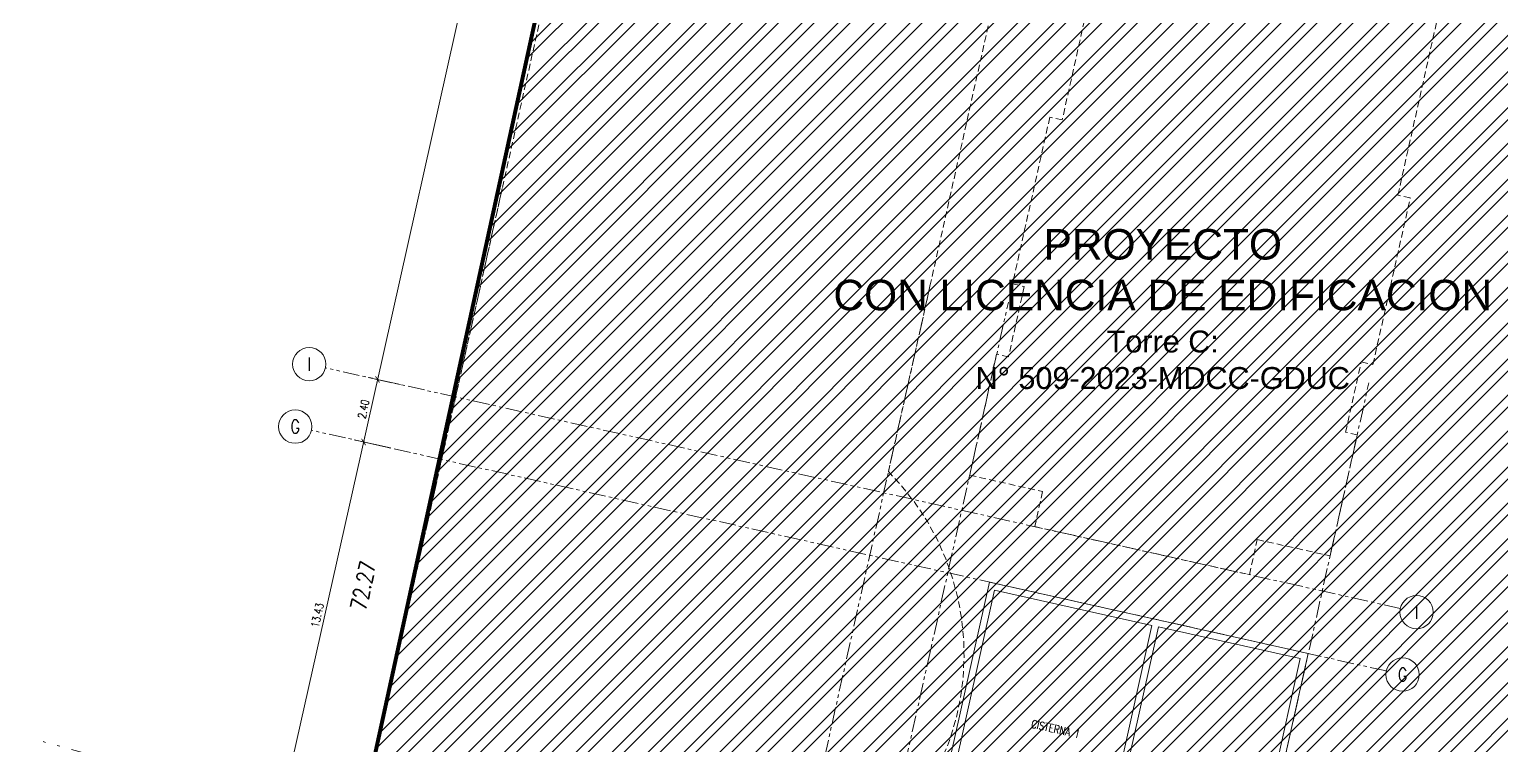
# Model space of a CAD drawing. Header units: inches. Extents: x 0 to 766, y -245 to 236.
# Drawn here: x 18.1 to 73.3, y 89.5 to 116.4 of the extents above; entities that cross this region are included whole.
import ezdxf
from ezdxf.enums import TextEntityAlignment as Align

# ---------------------------------------------------------------- set-up
doc = ezdxf.new("R2010")
doc.units = ezdxf.units.IN
doc.header["$MEASUREMENT"] = 0
for name, pattern in [('ACAD_ISO13W100', [36, 12, -3, 12, -3, 0, -3, 0, -3]), ('HIDDEN', [0.375, 0.25, -0.125]), ('HIDDEN2', [0.1875, 0.125, -0.0625]), ('PHANTOM', [2.5, 1.25, -0.25, 0.25, -0.25, 0.25, -0.25])]:
    doc.linetypes.add(name, pattern=pattern)
doc.layers.get('DEFPOINTS').update_dxf_attribs({"color": 251, "lineweight": 9})
for name, color, linetype, lineweight in [('A_20_Barandas', 251, 'Continuous', 9), ('COTAS-EXTER', 251, 'Continuous', 9), ('DLP_ETAPAS', 251, 'Continuous', 9), ('DLP_HATCH', 251, 'Continuous', 9), ('DLP_MOBILIARIO', 251, 'Continuous', 9), ('DLP_MURO BAJO', 251, 'Continuous', 9), ('DLP_MUROS', 251, 'Continuous', 9), ('DLP_PROYECCIONES', 251, 'HIDDEN', 9), ('DLP_TEXTO AMBIENTE', 251, 'Continuous', 9), ('DLP_TEXTO INDICACIONES', 251, 'Continuous', 9), ('EJES', 251, 'PHANTOM', 9), ('HATCH-PISOS', 251, 'Continuous', 9), ('TITULOS', 251, 'Continuous', 9)]:
    doc.layers.add(name, color=color, linetype=linetype, lineweight=lineweight)
doc.styles.add('R100-200', font='romans.shx', dxfattribs={"width": 0.8, "height": 0.3})
doc.styles.add('ROMANS', font='romans.shx', dxfattribs={"width": 0.8})
doc.styles.get("Standard").update_dxf_attribs({"font": 'arial.ttf'})
doc.styles.add('TXT_COTAS', font='romans.shx', dxfattribs={"width": 0.8})
doc.dimstyles.new('DLP-COTA 200', dxfattribs={"dimtxt": 0.3, "dimasz": 0.2, "dimexe": 0.36, "dimexo": 0.12, "dimgap": 0.12, "dimtad": 1, "dimzin": 0, "dimdsep": 46, "dimtxsty": 'TXT_COTAS', "dimblk": 'ARCHTICK', "dimcen": 0.18, "dimdle": 0.2, "dimclrd": 256, "dimclre": 256, "dimclrt": 2, "dimadec": 0, "dimazin": 0, "dimtfac": 1, "dimtix": 1, "dimtofl": 0, "dimtmove": 2, "dimatfit": 3, "dimfxl": 0.36, "dimtolj": 1, "dimtzin": 0, "dimlwd": 9, "dimlwe": 9, "dimarcsym": 0})

# ---------------------------------------------------------------- blocks, each defined once
blk = doc.blocks.new('*U156')
for p, q in [((0.01000000000002291, 0.9549999999999841), (0.01000000000002291, 1)), ((0.05500000000001261, 0.9549999999999841), (0.01000000000002291, 0.9549999999999841)), ((0.1000000000000001, 0.9649999999999748), (0.05500000000001261, 0.9649999999999748)), ((0.05500000000001261, 0.9549999999999841), (0.05500000000001261, 0.9649999999999748)), ((0.1000000000000001, 0.9649999999999748), (0.1000000000000002, 1)), ((0.0550000000000125, 0.04499999999998749), (0.0100000000000227, 0.04499999999998749)), ((0.0100000000000227, 0.04499999999998749), (0.0100000000000227, 0)), ((0.0550000000000125, 0.04499999999998749), (0.0550000000000125, 0.03499999999999662)), ((0.1, 0.03499999999999662), (0.0550000000000125, 0.03499999999999662)), ((0.1, 0.03499999999999662), (0.1, 0))]:
    blk.add_line(p, q)
blk.add_lwpolyline([(1.029999999999996, 0.06999999999999708), (1.029999999999996, 0.03499999999999638), (0.1, 0.03499999999999662), (0.1, 0.06999999999999731)], close=True)
at = {"color": 7, "linetype": 'HIDDEN2'}
blk.add_arc((0.09946740176722557, 0.033762216361475), 0.9312379359416492, 2.230145855365211, 89.96723111097609, dxfattribs=at)
blk = doc.blocks.new('A$C267C0898')
at = {"color": 4}
for p, q in [((-6.51925802230835e-08, 0.5999996821046807, 6.919739981015027e-08), (-6.426125764846802e-08, -3.179011400789022e-07)), ((-6.51925802230835e-08, 0.5999996821046807, 6.919739981015027e-08), (0.1499999342486262, 0.5999996823666152, 6.919739981015027e-08)), ((0.02499993424862623, 0.5749996821687091, 6.919739981015027e-08), (0.02499993517994881, 0.02499968215124682)), ((0.02499993424862623, 0.5749996821687091, 6.919739981015027e-08), (0.1499999342486262, 0.5749996823724359, 6.919739981015027e-08)), ((0.02499993517994881, 0.02499968215124682), (0.1499999351799488, 0.02499968238407746)), ((-6.426125764846802e-08, -3.179011400789022e-07), (0.1499999351799488, -3.176392056047916e-07))]:
    blk.add_line(p, q, dxfattribs=at)
blk = doc.blocks.new('SOT A')
for p, q in [((-10.6655114502646, -12.31410803180188), (-9.625927466433495, -12.36265618447214)), ((-9.716892543976428, -14.31053333356977), (-9.625927466433495, -12.36265618447214)), ((-9.716892543976428, -14.31053333356977), (-10.76075563917402, -14.26178534701467))]:
    blk.add_line(p, q)
at = {"layer": 'A_20_Barandas'}
for points in [[(-11.07161591024487, -14.74781282246113), (-9.240761326014763, -14.83331318944693), (-9.094772396492772, -11.70718709658831), (-10.49629860880668, -11.70718717947602), (-10.49396361268009, -11.65718683600426), (-9.042382923187688, -11.65718709304929), (-9.193148198071867, -14.88559120055288), (-11.09475900398684, -14.79678653925657)], [(-10.58561092146556, -13.71936474088579), (-10.24063696243684, -13.73547487333417), (-10.20098551583942, -12.88640024140477), (-10.70044120171224, -12.86307586356997), (-10.69810876395786, -12.81313029583544), (-10.14870751003036, -12.83878711145371), (-10.19302383271861, -13.78775287698954), (-10.60875401683734, -13.76833845954388)]]:
    blk.add_lwpolyline(points, dxfattribs=at)
at = {"layer": 'DLP_MURO BAJO'}
for p, q in [((-10.10342726908857, -12.94101103767753), (-10.55293738690671, -12.92001909762621)), ((-10.28825008831336, -13.68319686781615), (-10.25326352062984, -12.93401334993541)), ((-10.26492570978007, -13.18374119419605), (-10.21498014364624, -13.18607363197953)), ((-10.25326351911644, -12.93401335831732), (-10.20331795333186, -12.9363457961008)), ((-10.1650345759117, -13.188406069763), (-9.166123253002297, -13.23505482636392)), ((-10.15337238559732, -12.93867823388427), (-9.154461055673892, -12.98532699048519)), ((-9.116177685296861, -13.2373872641474), (-9.066232079960173, -13.23971970379353)), ((-9.10451548799756, -12.98765942826867), (-9.054569890227867, -12.9899918679148)), ((-10.58792395319324, -13.6692026052624), (-10.13841383575345, -13.69019453413785)), ((-10.28825008842978, -13.68319687061012), (-10.23830452447874, -13.6855293083936)), ((-10.27658789578709, -13.43346903193742), (-10.22664233401883, -13.4358014697209)), ((-10.1883589568024, -13.68786174617708), (-9.189447648066562, -13.73451050650328)), ((-10.1766967663134, -13.43813390750438), (-9.177785450505326, -13.48478266503662)), ((-9.13950208039023, -13.73684294428676), (-9.089556458959123, -13.73917538486421)), ((-9.127839882770786, -13.48711510375142), (-9.07789426992531, -13.48944754339755)), ((-10.86611756173079, -14.26709123793989), (-10.88896541867871, -14.75634290464222)), ((-10.89129785669502, -14.80628847237676), (-10.89363029471133, -14.8562340401113))]:
    blk.add_line(p, q, dxfattribs=at)
for points, elevation in [([(-10.55293737666216, -12.92001909855753), (-10.49162864370737, -11.6071870746091)], -5.128884631597233e-10), ([(-10.29854466175311, -12.83179015107453), (-10.24602615123149, -11.70718718972057)], -5.128884631597233e-10), ([(-10.24369117114111, -11.65718718990684), (-10.24135618662694, -11.6071870950982)], -5.128884631597233e-10), ([(-10.30320953810588, -12.93168128840625), (-10.30087709988584, -12.88173571880907)], -5.128884631597233e-10), ([(-10.6392375882715, -14.76800511963665), (-10.59258882162976, -13.76909374631941)], -5.128884631597233e-10), ([(-10.38950975096668, -14.77966733556241), (-10.34286098275334, -13.78075592685491)], -1.034554871147399e-09), ([(-10.34052854444599, -13.73081035912037), (-10.3381961066043, -13.68086480069906)], -1.034554871147399e-09), ([(-10.64390246383846, -14.86789623368531), (-10.64157002660795, -14.81795068830252)], -5.128884631597233e-10), ([(-10.39417462528218, -14.87955842260271), (-10.39184218930313, -14.82961290422827)], -1.034554871147399e-09)]:
    blk.add_lwpolyline(points, dxfattribs=dict(at, elevation=elevation))
at = {"layer": 'DLP_MUROS'}
for p, q in [((-12.24999854582711, 2.114102244377136e-07), (-12.24999902618583, -11.40718693099916)), ((0, 0), (-12.24999854582711, 2.114102244377136e-07)), ((6.934074917808175e-06, -13.49012490455061), (0, 0)), ((-11.9999985563918, -0.2499997932463884), (-11.99999891381594, -8.74010585527867)), ((-5.949431557353819, -0.2499998984858394), (-11.9999985563918, -0.2499997932463884)), ((-5.949431561573874, -8.740106108598411), (-5.949431557382923, -0.2499998984858394)), ((-0.2499998722050805, -0.2499999972060323), (-5.699431557412026, -0.2499999031424522)), ((-5.699431561602978, -8.74010611884296), (-5.699431557412026, -0.2499999031424522)), ((-0.2499955316015985, -8.740106348879635), (-0.2499998722050805, -0.2499999972060323)), ((-11.99999891384505, -8.740105856209993), (-5.949431561573874, -8.740106110461056)), ((-5.699431561573874, -8.740106119774282), (-0.2499955316598061, -8.74010635074228)), ((-11.99999892435153, -8.99010585527867), (-11.99999903293792, -11.60718695260584)), ((-11.99999892438063, -8.990105856209993), (-8.982828986481763, -8.990105968900025)), ((-8.982828986481763, -8.990105968900025), (-8.982828991574934, -10.45718701649457)), ((-8.83282898645848, -8.990105976350605), (-0.2499954038648866, -8.99010635074228)), ((-8.83282898645848, -8.990105976350605), (-8.832828991522547, -10.45718700904399)), ((-0.2499932309729047, -13.24012490455061), (-0.249995403806679, -8.990106351673603)), ((-8.832829037564807, -10.45718700997531), (-8.982828991604038, -10.45718701742589)), ((-13.30267988276319, -14.99400486331433), (-13.13517676884658, -11.40718686021864)), ((-13.13517676884658, -11.40718686021864), (-12.24999902618583, -11.40718693099916)), ((-8.832825285731815, -11.45718700811267), (-10.99999903450953, -11.45718708261847)), ((-10.99999902740819, -11.60718720965087), (-10.99999903450953, -11.45718708261847)), ((-8.832825285731815, -11.45718700811267), (-8.900068492948776, -12.89709810167551)), ((-13.09123541286681, -14.75360680557787), (-12.94429873090121, -11.60718687810004)), ((-12.94429873090121, -11.60718687810004), (-11.99999903293792, -11.60718695260584)), ((-8.989993697381578, -11.60718709044158), (-10.99999902740819, -11.60718720965087)), ((-8.989993697381578, -11.60718709044158), (-9.14553508721292, -14.93786957766861)), ((-6.75240954022361, -12.99739299960546), (-8.900068492948776, -12.89709810167551)), ((-8.811839536880143, -13.15149082336575), (-8.895807225169847, -14.94953126274049)), ((-7.013799103850033, -13.23545866925269), (-8.811839536880143, -13.15149082336575)), ((-7.09776679429342, -15.03349910862744), (-7.013799103850033, -13.23545866925269)), ((-6.75240954022361, -12.99739299960546), (-6.763745033479593, -13.24012490548915)), ((-6.763745033479593, -13.24012490548915), (-0.2499932309729047, -13.24012490455061)), ((-6.77541994400064, -13.49012490455061), (-6.859701811176238, -15.2948896265912)), ((-6.77541994400064, -13.49012490455061), (6.934074917808175e-06, -13.49012490455061)), ((-9.14553508721292, -14.93786957766861), (-13.09123541333247, -14.75360680371523)), ((-6.859701811176238, -15.2948896265912), (-13.30267988276319, -14.99400486331433)), ((-8.895807225169847, -14.94953126274049), (-7.09776679429342, -15.03349910862744))]:
    blk.add_line(p, q, dxfattribs=at)
at = {"layer": 'DLP_PROYECCIONES'}
for p, q in [((-7.949431561573874, -8.990106115117669), (-7.949431561573874, -8.740106117911637)), ((-6.949431561573874, -8.990106115117669), (-6.949431561573874, -8.740106117911637)), ((-4.699431561602978, -8.990106116048992), (-4.699431561602978, -8.74010611884296)), ((-3.699431561602978, -8.990106116048992), (-3.699431561602978, -8.74010611884296)), ((-6.949431561573874, -8.855106116272509), (-7.949431561573874, -8.855106116272509)), ((-6.949431561573874, -8.875106115825474), (-7.949431561573874, -8.875106115825474)), ((-3.699431561602978, -8.855106117203832), (-4.699431561602978, -8.855106117203832)), ((-3.699431561602978, -8.875106116756797), (-4.699431561602978, -8.875106116756797)), ((-8.982832741807215, -11.45718700997531), (-8.98283274366986, -10.45718700997531)), ((-8.832829035702161, -11.45718700904399), (-8.832829037564807, -10.45718700997531)), ((-10.99999902764102, -11.45718708075583), (-11.9999990267097, -11.45718708261847)), ((-10.99999902764102, -11.60718699265271), (-11.9999990267097, -11.60718699451536)), ((-11.81323875684757, -13.11143598053604), (-13.01193238643464, -13.05545746628195)), ((-10.55293738690671, -12.92001909762621), (-13.00027019670233, -12.80572963133454)), ((-10.30320954008494, -12.93168128840625), (-11.83656313747633, -13.61089165695012)), ((-11.80157656990923, -12.86170814372599), (-10.3381961066043, -13.68086478300393)), ((-10.30320954008494, -12.93168128840625), (-10.3381961066043, -13.68086478300393)), ((-10.58792395319324, -13.6692026052624), (-13.03525676729623, -13.55491314828396)), ((-11.82490095042158, -13.3611638173461), (-13.02359457628336, -13.30518530588597)), ((-11.83656313747633, -13.61089165695012), (-11.89254164963495, -14.8095852797851)), ((-11.58683529892005, -13.62255384679884), (-11.64281381119508, -14.82124747056514)), ((-11.33710745943245, -13.63421603664756), (-11.39308597170748, -14.83290966041386)), ((-11.08737962006126, -13.64587822649628), (-11.14335813221987, -14.84457185026258)), ((-10.8376517824363, -13.657540416345), (-10.86611756173079, -14.26709123793989))]:
    blk.add_line(p, q, dxfattribs=at)
at = {"layer": 'DLP_PROYECCIONES', "linetype": 'Continuous'}
for p, q in [((-8.895807311288081, -14.94953125715256), (-7.013799099135213, -13.23545859847218)), ((-8.811839536880143, -13.15149082336575), (-7.097766873892397, -15.03349903039634))]:
    blk.add_line(p, q, dxfattribs=at)
at = {"layer": 'DLP_PROYECCIONES', "elevation": -5.128884631597233e-10}
for points in [[(-11.83656313747633, -13.61089165695012), (-11.74299092774163, -11.6071869712323)], [(-11.55184872774407, -12.8733703373), (-11.49271847264026, -11.60718699172139)], [(-11.30212089209817, -12.88503252808005), (-11.24244601716055, -11.60718701221049)], [(-11.05239305470604, -12.89669472072273), (-10.99217355798464, -11.60718703363091)], [(-10.80266521521844, -12.90835691150278), (-10.74190109796473, -11.60718705412)]]:
    blk.add_lwpolyline(points, dxfattribs=at)
at = {"layer": 'DLP_PROYECCIONES', "linetype": 'Continuous', "const_width": 0.009999999999999998, "elevation": -2.445680511005121e-07}
for points in [[(-10.60899160604458, -12.35178608261049), (-10.73385548416991, -12.34595406893641)], [(-10.60572562424932, -12.28186247125268), (-10.73058949375991, -12.27603023033589)]]:
    blk.add_lwpolyline(points, dxfattribs=at)
at = {"layer": 'DLP_PROYECCIONES', "linetype": 'Continuous', "elevation": -5.128884631597233e-10}
for points in [[(-10.61241355584934, -13.66805893275887), (-10.86876784416381, -14.21053704246879), (-10.7545111750951, -14.31983212195337), (-11.02575022459496, -14.19165498483926), (-10.91149355529342, -14.30095006152987), (-11.16784783359617, -14.84342817682773)], [(-10.56246804387774, -13.67039148230106), (-10.81882227596361, -14.21286948397756), (-10.70456560375169, -14.32216455880553), (-10.97580465325154, -14.19398742169142), (-10.86154798767529, -14.30328249931335), (-11.11790221428964, -14.8457605028525)]]:
    blk.add_lwpolyline(points, dxfattribs=at)
at = {"layer": 'DLP_PROYECCIONES', "linetype": 'Continuous', "const_width": 0.025}
blk.add_lwpolyline([(-10.08847253335989, -14.42409297265112), (-10.15755839212216, -14.29572990629822), (-10.07680829157471, -14.17436535656452)], dxfattribs=at)
at = {"layer": 'DLP_PROYECCIONES', "linetype": 'Continuous'}
for centre in [(-10.52494811906945, -12.32067228667438), (-10.27522027760278, -12.33233447186649), (-9.6655788939388, -13.21173044852912), (-9.653916704206495, -12.96200261265039), (-9.688903273752658, -13.71118612773716), (-9.677241082856199, -13.46145828720182), (-10.61591320473235, -14.2685494273901, -2.445680511005121e-07), (-10.36618536361493, -14.28021162282676, -2.445680511005121e-07)]:
    blk.add_circle(centre, 0.03125, dxfattribs=at)
at = {"extrusion": (-6.919740174280701e-07, -5.403602499659323e-07, 0.9999999999996146), "rotation": 89.99999990725895}
for p in [(-7.149431879310364, -9.140105980444467, 9.80511683460612e-06), (-3.899431879252934, -9.140105977651714, 7.556201279079398e-06)]:
    blk.add_blockref('A$C267C0898', p, dxfattribs=at)
at = {"layer": 'DLP_MOBILIARIO', "xscale": -1}
blk.add_blockref('*U156', (-8.822825285722502, -11.45718700811267), dxfattribs=at)
at = {"layer": 'DLP_MOBILIARIO', "xscale": -1, "rotation": 270.0000000486467}
blk.add_blockref('*U156', (-11.99999903378193, -11.61718699429184), dxfattribs=at)
at = {"layer": 'DLP_TEXTO INDICACIONES', "color": 2, "style": 'TXT_COTAS', "width": 0.8}
for s, p in [('1', (-10.50059979895013, -12.23784561268985)), ('2', (-10.25087196051027, -12.2495078034699))]:
    blk.add_text(s, height=0.11, rotation=357.3262550854581, dxfattribs=at).set_placement(p)
for s, p in [('4', (-9.775552833016263, -13.35334694758058, -1.025776926319447e-09)), ('3', (-9.763890642148908, -13.10361911263317)), ('6', (-9.79887721023988, -13.85280262678862)), ('5', (-9.787215020798612, -13.6030747871846)), ('8', (-10.69099728704896, -14.1974950004369, -1.025776926319447e-09)), ('7', (-10.44126944622258, -14.20915720146149, -2.450809395636718e-07))]:
    blk.add_text(s, height=0.11, rotation=357.3262550854581, dxfattribs=at).set_placement(p, align=Align.RIGHT)
blk = doc.blocks.new('ETAPAS_EL-ROSARIO-01')
at = {"layer": 'DLP_HATCH'}
h = blk.add_hatch(dxfattribs=at)
h.set_pattern_fill('NET', color=8, scale=0.5, angle=30)
h.set_pattern_definition([(29.99999999999999, (-226598.6886320594, -8188115.858783023), (-0.7937499999999998, 1.374815328507796), []), (120, (-226598.6886320594, -8188115.858783023), (-1.374815328507796, -0.7937499999999997), [])])
edge = h.paths.add_edge_path()
edge.add_line((-5.119257558631944, -39.38055419642478), (-2.145317182556028, -34.362713820301))
edge.add_line((-2.145317182556028, -34.362713820301), (-0.7240417564753443, -35.17092017363757))
edge.add_line((-0.7240417564753443, -35.17092017363757), (6.173584206553642, -23.15930621977895))
edge.add_line((6.173584206553642, -23.15930621977895), (4.372489723959006, -12.48715165443718))
edge.add_line((4.372489723959006, -12.48715165443718), (3.084003503667191, -7.412719970569015))
edge.add_line((3.084003503667191, -7.412719970569015), (0.6028502009867225, -1.453054812736809))
edge.add_line((0.6028502009867225, -1.453054812736809), (-26.05888872095966, -11.4215807216242))
edge.add_line((-26.05888872095966, -11.4215807216242), (-38.30667500055279, -6.003316828981042))
edge.add_line((-38.30667500055279, -6.003316828981042), (-39.01143954624422, -15.82896352373064))
edge.add_line((-39.01143954624422, -15.82896352373064), (-41.04641557997093, -27.65982411149889))
edge.add_arc((-46.95957980857929, -26.64272587094456), 6.000000002119358, 309.9255506769823, 350.2402988185339, ccw=False)
edge.add_line((-43.10882972707623, -31.24400002416223), (-48.93134561294573, -36.11679237801582))
edge.add_line((-48.93134561294573, -36.11679237801582), (-63.58545379701536, -32.11002549156547))
edge.add_line((-63.58545379701536, -32.11002549156547), (-61.2715167705901, -23.64699377864599))
edge.add_line((-61.2715167705901, -23.64699377864599), (-60.8656602006231, -17.4209560174495))
edge.add_line((-60.8656602006231, -17.4209560174495), (-71.96898017692729, -14.997259397991))
edge.add_line((-71.96898017692729, -14.997259397991), (-72.46370098288753, -16.80662044230849))
edge.add_line((-72.46370098288753, -16.80662044230849), (-97.98786569951335, -9.828191481530666))
edge.add_line((-97.98786569951335, -9.828191481530666), (-103.8112985943153, -36.55343463178724))
edge.add_line((-103.8112985943153, -36.55343463178724), (-110.35362560043, -66.42470536567271))
edge.add_line((-110.35362560043, -66.42470536567271), (-53.61793261306593, -81.61772925034165))
edge.add_line((-53.61793261306593, -81.61772925034165), (-44.92496922399732, -72.72020544484258))
edge.add_line((-44.92496922399732, -72.72020544484258), (-5.119257558631944, -39.38055419642478))
at = {"linetype": 'ACAD_ISO13W100', "ltscale": 0.15, "elevation": -8.087886271823663e-07}
blk.add_lwpolyline([(-88.39156818282208, 34.18688553199172), (-103.8049209657183, -36.42407381720841), (-107.3674373871472, -52.74451406765729), (-110.35362560043, -66.42470536567271), (-53.61793270430644, -81.61772922612727), (-44.92496922399732, -72.72020544484258), (-17.92491594699095, -50.09877426270396), (-5.119343684928026, -39.38062628358603), (-2.145338432019344, -34.36270173639059), (-0.7240519718325231, -35.17093796283007), (6.173584206553642, -23.15930621977895), (4.372488884022459, -12.4871483463794), (3.084003503667191, -7.412719970569015), (-20.06412463649758, 48.18847669754177)], dxfattribs=at)
at = {"linetype": 'ACAD_ISO13W100', "ltscale": 0.15, "const_width": 0.15, "elevation": -8.087886271823663e-07}
blk.add_lwpolyline([(-17.79758207837585, -50.02580895740539), (-35.14378486876376, -29.11060307174921), (-27.54945914333803, -11.97888832725585), (0.6028502009867225, -1.453054812736809), (-20.06412463993183, 48.18847670312971), (-17.84282598816208, 53.21996081061661), (-6.512398381571984, 82.8258961988613), (-7.18100099437288, 89.79389236401767), (-15.58794605117873, 100.9314389722422), (-42.71300540849916, 107.0013388758525, -1.022579680442981), (-57.86327895277645, 119.7415829747915), (-64.52636484088725, 119.3852506931871), (-69.5259535460209, 119.3211201196536), (-71.93822160441778, 108.5888807056472), (-78.10903454464278, 81.2773251356557), (-88.39156818282208, 34.18688553199172), (-103.8049202616967, -36.42407059203833), (-97.64062220740016, -37.72534049209207), (-101.9013523058675, -57.24440581165254), (-45.01023828386678, -72.79973820783198)], format="xyb", close=True, dxfattribs=at)
at = {"linetype": 'ACAD_ISO13W100', "ltscale": 0.15}
blk.add_lwpolyline([(8.322537324856967, 1.433249838650227), (-26.05888872095966, -11.4215807216242), (-38.30667500055279, -6.003316828981042), (-39.01143954624422, -15.82896352373064), (-41.04641557997093, -27.65982411149889, -0.1777433715196542), (-43.10882972707623, -31.24400002416223), (-48.93134561294573, -36.11679237801582), (-63.58545379701536, -32.11002549156547), (-61.2715167705901, -23.64699377864599), (-60.8656602006231, -17.4209560174495), (-71.96898017692729, -14.997259397991), (-72.46370098288753, -16.80662044230849), (-109.9024071195745, -6.570698751136661)], format="xyb", dxfattribs=at)
at = {"layer": 'COTAS-EXTER', "color": 2, "insert": (-97.84252265482792, -0.7378417383879423, -8.087886271823663e-07), "char_height": 0.6, "attachment_point": 5, "rotation": 77.68631044759134, "style": 'TXT_COTAS'}
blk.add_mtext('\\A1;72.27', dxfattribs=at)
blk = doc.blocks.new('_ArchTick')
at = {"color": 0, "linetype": 'ByBlock', "const_width": 0.15}
blk.add_lwpolyline([(-0.5, -0.5), (0.5, 0.5)], dxfattribs=at)
blk = doc.blocks.new('*D243')
at = {"layer": 'COTAS-EXTER', "lineweight": 9, "transparency": 16777216}
for p, q in [((-48.46617740369017, -10.93578549741025), (-47.85451132442618, -8.203183772455436)), ((-47.03946297006159, -8.590573554253737), (-48.24950483973084, -8.319717556686772)), ((-47.4148730678874, -10.96616044952587), (-48.77379700216074, -10.66197866287758))]:
    blk.add_line(p, q, dxfattribs=at)
at = {"layer": 'DEFPOINTS', "color": 0, "transparency": 16777216}
for p in [(-47.89819828284323, -8.398354081837443), (-46.92236078443239, -8.61678572930396, -5.861693352926522e-08), (-47.2977708822582, -10.99237262457609, -3.964306373878847e-07)]:
    blk.add_point(p, dxfattribs=at)
at = {"layer": 'COTAS-EXTER', "lineweight": 9, "transparency": 16777216, "xscale": 0.2, "yscale": 0.2, "zscale": 0.2}
for p, rotation in [((-47.89819828284323, -8.398354081837443), 77.38288257497175), ((-48.42249044527313, -10.74061518802825), 257.3828825749717)]:
    blk.add_blockref('_ArchTick', p, dxfattribs=dict(at, rotation=rotation))
at = {"layer": 'COTAS-EXTER', "color": 2, "transparency": 16777216, "insert": (-48.42382428172389, -9.510507241069842), "char_height": 0.3, "attachment_point": 5, "rotation": 77.38288257497173, "style": 'TXT_COTAS'}
blk.add_mtext('\\A1;2.40', dxfattribs=at)
blk = doc.blocks.new('*D237')
at = {"layer": 'COTAS-EXTER', "lineweight": 9, "transparency": 16777216}
for p, q in [((-47.94199702839495, -8.59349936876639), (-36.92197450668112, 40.63815426177589)), ((-34.15480299292657, 39.81380086825177), (-37.31696802198577, 40.52162047754456)), ((-47.03946297006159, -8.590573554253737), (-48.24961662686552, -8.319692534233715))]:
    blk.add_line(p, q, dxfattribs=at)
at = {"layer": 'DEFPOINTS', "color": 0, "transparency": 16777216}
for p in [(-36.96566146509817, 40.44298395239389), (-34.03770080729737, 39.78758869320154, -1.982211870199535e-07), (-46.92236078443239, -8.61678572930396, 1.0071765407667e-07)]:
    blk.add_point(p, dxfattribs=at)
at = {"layer": 'COTAS-EXTER', "lineweight": 9, "transparency": 16777216, "xscale": 0.2, "yscale": 0.2, "zscale": 0.2}
for p, rotation in [((-36.96566146509817, 40.44298395239389), 77.38288257497175), ((-47.89831006997792, -8.398329059384386), 257.3828825749717)]:
    blk.add_blockref('_ArchTick', p, dxfattribs=dict(at, rotation=rotation))
at = {"layer": 'COTAS-EXTER', "color": 2, "transparency": 16777216, "insert": (-42.69546568520375, 16.08130484036775), "char_height": 0.3, "attachment_point": 5, "rotation": 77.38288257497173, "style": 'TXT_COTAS'}
blk.add_mtext('\\A1;50.05', dxfattribs=at)
blk = doc.blocks.new('*D241')
at = {"layer": 'COTAS-EXTER', "lineweight": 9, "transparency": 16777216}
for p, q in [((-51.4002919634027, -24.04386322436052), (-48.37880348616259, -10.54544488020039)), ((-47.56375513227367, -10.93283466189221), (-48.77379700146724, -10.66197866443172)), ((-50.24471272849887, -24.09757908931986), (-51.70791156187327, -23.77005638982784))]:
    blk.add_line(p, q, dxfattribs=at)
at = {"layer": 'DEFPOINTS', "color": 0, "transparency": 16777216}
for p in [(-48.42249044457963, -10.74061518958239), (-47.44665294664447, -10.95904683694243, -5.861693352926522e-08), (-50.12761054286967, -24.12379126437008, -1.593345876059353e-07)]:
    blk.add_point(p, dxfattribs=at)
at = {"layer": 'COTAS-EXTER', "lineweight": 9, "transparency": 16777216, "xscale": 0.2, "yscale": 0.2, "zscale": 0.2}
for p, rotation in [((-48.42249044457963, -10.74061518958239), 77.38288257497175), ((-51.35660500498566, -23.84869291497851), 257.3828825749717)]:
    blk.add_blockref('_ArchTick', p, dxfattribs=dict(at, rotation=rotation))
at = {"layer": 'COTAS-EXTER', "color": 2, "transparency": 16777216, "insert": (-50.15302764244836, -17.23567665841745), "char_height": 0.3, "attachment_point": 5, "rotation": 77.38288257497173, "style": 'TXT_COTAS'}
blk.add_mtext('\\A1;13.43', dxfattribs=at)
blk = doc.blocks.new('COTASYEJES')
at = {"layer": 'EJES', "ltscale": 0.5}
for p, q in [((-43.22312994877575, -1.246853997930884, -7.967930746542767e-08), (-49.8340955566382, -30.78028787113726)), ((-27.17034793071798, -4.840111535042524, 1.47014816653891e-07), (-33.78131353858043, -34.3735454082489, 2.266941241195075e-07)), ((-30.85385490613407, -35.02882848214358, -3.726943398050152e-07), (-24.24290909801493, -5.495390175841749, -3.726943398050152e-07)), ((-9.547059440694284, -16.98288015834987), (-49.84990933962399, -7.961482713930309, 1.593345876059353e-07)), ((-17.33803790670936, -38.05421148147434, -3.726943398050152e-07), (-10.72709209867753, -8.520773175172508, -3.726943398050152e-07)), ((-10.07139857721631, -19.32513075042516, -3.842681066212834e-07), (-50.37421696999809, -10.30374035798013, -2.249335190153481e-07))]:
    blk.add_line(p, q, dxfattribs=at)
at = {"layer": 'EJES', "linetype": 'Continuous'}
for centre in [(-50.4598165563948, -7.824960968457162, 1.593345876059353e-07), (-50.9841241867689, -10.16721861250699, -2.249335190153481e-07), (-8.937152223923476, -17.11940190382302), (-9.461491360445507, -19.46165249589831, -3.842681066212834e-07)]:
    blk.add_circle(centre, 0.6249999999999999, dxfattribs=at)
at = {"layer": 'EJES', "color": 1, "linetype": 'Continuous', "style": 'ROMANS', "width": 0.8}
for s, p in [('I', (-50.4598165563948, -7.824960968457162, 1.593345876059353e-07)), ('G', (-50.9841241867689, -10.16721861250699, -2.249335190153481e-07)), ('I', (-8.937152223923476, -17.11940190382302)), ('G', (-9.461491360445507, -19.46165249589831, -3.842681066212834e-07))]:
    blk.add_text(s, height=0.4999999999999999, dxfattribs=at).set_placement(p, align=Align.MIDDLE_CENTER)
at = {"layer": 'COTAS-EXTER', "color": 1}
for base, p1, p2, picture, middle in [((-36.96566146509817, 40.44298395239389), (-46.92236078443239, -8.616785729303956, 1.0071765407667e-07), (-34.03770080729737, 39.78758869320154, -1.982211870199535e-07), '*D237', (-42.69546568520375, 16.08130484036775)), ((-47.89819828287209, -8.39835408174055, 1.593345876061256e-07), (-47.29777088225819, -10.99237262457609, -2.370960497819494e-07), (-46.92236078443239, -8.616785729303956, 1.0071765407667e-07), '*D243', (-48.42382428172389, -9.510507241069842, 1.593345876059353e-07)), ((-48.42249044457963, -10.74061518958239, 3.186691752118705e-07), (-50.12761054286966, -24.12379126437008, 1.593345876059353e-07), (-47.44665294664446, -10.95904683694243, 2.600522416826053e-07), '*D241', (-50.15302764244836, -17.23567665841745, 3.186691752118705e-07))]:
    dim = blk.add_linear_dim(base=base, p1=p1, p2=p2, angle=257.3828825749717, dimstyle='DLP-COTA 200', dxfattribs=at)
    dim.commit()
    dim.dimension.update_dxf_attribs({"geometry": picture, "text_midpoint": middle})

msp = doc.modelspace()

# ---------------------------------------------------------------- hatches: boundary and pattern name
at = {"layer": 'HATCH-PISOS'}
h = msp.add_hatch(dxfattribs=at)
h.set_pattern_fill('ANSI32', color=8, scale=0.1)
h.set_pattern_definition([(45, (-226320.2287341499, -8188019.603450044), (-0.6735192090801867, 0.6735192090801867), []), (45, (-226319.7797211499, -8188019.603450044), (-0.6735192090801867, 0.6735192090801867), [])])
edge = h.paths.add_edge_path()
edge.add_line((30.47203221066798, 86.42714150071612), (55.99607912534907, 79.44828169800809))
edge.add_line((55.99607912534907, 79.44828169800809), (56.49088761457301, 81.25808015566787))
edge.add_line((56.49088761457301, 81.25808015566787), (67.59423770894705, 78.83437696200332))
edge.add_line((67.59423770894705, 78.83437696200332), (67.18838113898005, 72.60833920080682))
edge.add_line((67.18838113898005, 72.60833920080682), (64.87439892361931, 64.14531984374395))
edge.add_line((64.87439892361931, 64.14531984374395), (79.52855229662441, 60.138540601437))
edge.add_line((79.52855229662441, 60.138540601437), (85.35109918686271, 65.01135890193751))
edge.add_arc((81.50041979355328, 69.61254859220682), 5.999889861980675, 309.9255506609821, 350.2406849119168)
edge.add_line((87.41348232959922, 68.59550886795392), (89.44845836332593, 80.42636945572218))
edge.add_line((89.44845836332593, 80.42636945572218), (90.15322290901736, 90.25201615047177))
edge.add_line((90.15322290901736, 90.25201615047177), (102.4010091886105, 84.83375225782862))
edge.add_line((102.4010091886105, 84.83375225782862), (129.0627481105569, 94.80227816671601))
edge.add_line((129.0627481105569, 94.80227816671601), (108.3957732696383, 144.4438096825825))
edge.add_line((108.3957732696383, 144.4438096825825), (77.22077129847662, 142.8381964211213))
edge.add_line((77.22077129847662, 142.8381964211213), (74.4883621971187, 143.4497031672718))
edge.add_line((74.4883621971187, 143.4497031672718), (74.78319588477666, 144.7671150500747))
edge.add_line((74.78319588477666, 144.7671150500747), (66.73234760920809, 146.5688760002004))
edge.add_line((66.73234760920809, 146.5688760002004), (61.06866434521567, 147.8366734386282))
edge.add_line((61.06866434521567, 147.8366734386282), (54.58348952099391, 118.849010050376))
edge.add_line((54.58348952099391, 118.849010050376), (38.33178710319976, 122.4868474566238))
edge.add_line((38.33178710319976, 122.4868474566238), (30.47203221066798, 86.42714150071612))
h.paths.add_polyline_path([(72.4637227086298, 74.47841600522867), (69.8864432951616, 75.61867287483534), (71.78448692211009, 79.86368654117456), (72.21885624215997, 79.67151244551411), (73.3112563655543, 82.14065412626138), (72.87688764300606, 82.33282972600779), (75.46628042263387, 88.18561012212655), (75.90063378089167, 87.99344308682254), (79.11913554463013, 95.26281350672713), (80.3517215211125, 94.71749202821871), (81.82848328531895, 98.05540513162038), (80.15929073767097, 98.79317680661103), (80.88785547451175, 100.4398558727326), (81.32216839791568, 100.2476963392319), (82.41457231310255, 102.7168467408838), (81.9802222936944, 102.9090122972476), (83.8615781383944, 107.1614233991923), (86.42216976891564, 106.0285639679851), (86.9683698529791, 107.2631349322247), (94.51290464293038, 103.9252745249169), (93.96670456227207, 102.6907035662653), (96.52729619381194, 101.5578441341268), (94.64612549685467, 97.30535111770502), (94.21157102885832, 97.49760712691119), (93.11917096116872, 95.02846542381218), (93.55354027792987, 94.83629131790718), (92.82541151411192, 93.19013469115367), (92.39639828953136, 93.37989601966461), (87.69764498262725, 82.7741978523182), (88.13203106258356, 82.58201634146741), (85.54260504940817, 76.7292489885213), (85.10823572385766, 76.92142307486853), (84.01583656737989, 74.45228176665029), (84.45039012521215, 74.26002536163202), (82.5688491335261, 70.00769617230168), (80.00825750233548, 71.14055560444018), (79.46212297075022, 69.90595564160964), (71.917522629514, 73.24384505030235)], flags=16)

# ---------------------------------------------------------------- linework, layer by layer
at = {"layer": 'DLP_ETAPAS', "elevation": -1.572678485372836e-07}
msp.add_lwpolyline([(30.47203221066798, 86.42714150071612), (55.99607912534907, 79.44828169800809), (56.49088761457301, 81.25808015566787), (67.59423770894705, 78.83437696200332), (67.18838113898005, 72.60833920080682), (64.87439892361931, 64.14531984374395), (79.52855229662441, 60.138540601437), (85.35109918686271, 65.01135890193751, 0.1777451094194516), (87.41348232959922, 68.59550886795392), (89.44845836332593, 80.42636945572218), (90.15322290901736, 90.25201615047177), (102.4010091886105, 84.83375225782862), (129.0627481105569, 94.80227816671601), (108.3957732696383, 144.4438096825825), (77.22077129847662, 142.8381964211213), (74.4883621971187, 143.4497031672718), (74.78319588477666, 144.7671150500747), (66.73234760920809, 146.5688760002004), (61.06866434521567, 147.8366734386282), (54.58348952099391, 118.849010050376), (38.33178710319976, 122.4868474566238)], format="xyb", close=True, dxfattribs=at)
at = {"layer": 'DLP_PROYECCIONES', "color": 3, "elevation": 4.372695464466298e-08}
msp.add_lwpolyline([(30.62849500879588, 87.14060870379677), (41.60632639115852, 84.6834546794044), (41.33433746397554, 83.46832407180688, 0.7506493508629433), (50.31687079558674, 99.78887602974197), (62.5174099273811, 154.2919675727235), (46.46467642901757, 157.8853257830115)], format="xyb", close=True, dxfattribs=at)
at = {"layer": 'DLP_PROYECCIONES', "color": 3, "elevation": -1.4020941202941e-06}
msp.add_lwpolyline([(58.56679239283608, 120.7283817726048), (56.83055719147728, 112.9703237349959), (56.36702350593464, 113.0740614860179), (54.96929424601899, 106.8285554946261), (55.40841358221428, 106.7302818504023), (54.81874446078496, 104.0954579925956), (54.3662736068602, 104.191425512624), (53.36408892712848, 99.65598109186163), (56.09649802717672, 99.0444743466424), (55.80166423200922, 97.7270619870024), (63.85251248135523, 95.92530103873929), (64.14734609212087, 97.24271257043353), (66.8797551586415, 96.63120567992797), (67.89529318056361, 101.1689566560881), (67.45617390583561, 101.2672305992665), (68.0458410910453, 103.9020535108494), (68.48342976319896, 103.8041236745985), (69.88268975048618, 110.0492871860834), (69.41915606587486, 110.153024938968), (71.15539834994183, 117.9111147709983)], dxfattribs=at)

# ---------------------------------------------------------------- block references
msp.add_blockref('COTASYEJES', (79.05707091596037, 111.6419700831967, -1.572678485372836e-07))
at = {"rotation": 347.3825002592794}
msp.add_blockref('SOT A', (66.05764639234462, 92.97224920716604, -1.251036502962737e-06), dxfattribs=at)
at = {"layer": 'DLP_ETAPAS'}
msp.add_blockref('ETAPAS_EL-ROSARIO-01', (128.4598979095701, 96.25533297945282, -1.572678485372836e-07), dxfattribs=at)

# ---------------------------------------------------------------- texts
at = {"layer": 'DLP_TEXTO AMBIENTE', "style": 'R100-200', "width": 0.8}
msp.add_text('CISTERNA 1', height=0.2999999999999999, rotation=347.3825002152724, dxfattribs=at).set_placement((55.64626786365466, 90.19895212732723, -1.251036502962737e-06))
at = {"layer": 'TITULOS', "color": 3, "insert": (48.29858813792293, 108.8804295995133, -1.572678485372836e-07), "char_height": 0.6843960185004241, "attachment_point": 1}
msp.add_mtext_dynamic_manual_height_columns('\\pxqc;{\\H1.66667x;PROYECTO\\PCON LICENCIA DE EDIFICACION}\\P{\\H1.2x;Torre C:\\PN° 509-2023-MDCC-GDUC}', width=24.60576793405119, gutter_width=0.7984620215838282, heights=[0], dxfattribs=at)

doc.saveas('drawing.dxf')
